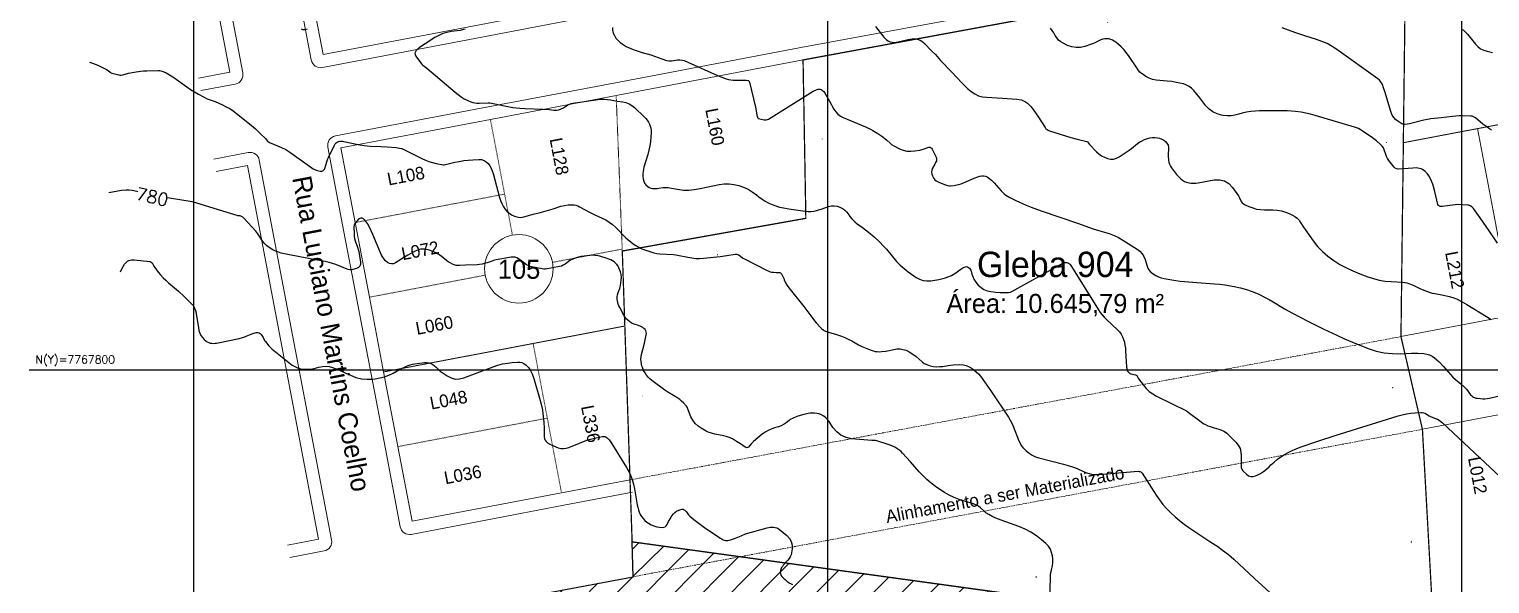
# Model space of a CAD drawing. Header units: centimetres. Extents: x 0 to 1099704, y -139216 to 99734.
# Drawn here: x 964150 to 987108, y 33587 to 42311 of the extents above; entities that cross this region are included whole.
import ezdxf

# ---------------------------------------------------------------- set-up
doc = ezdxf.new("R2010")
doc.units = ezdxf.units.CM
doc.header["$LTSCALE"] = 4
for name, pattern in [('Contínua', [0]), ('DASHED', [19.05, 12.7, -6.35]), ('TRACEJADO', [2, 1, -1])]:
    doc.linetypes.add(name, pattern=pattern)
for name, color, linetype in [('CANEVA', 252, 'Continuous'), ('CURVAS-INTERMEDIARIAS', 39, 'Continuous'), ('CURVAS-MESTRA', 34, 'Continuous'), ('LIMITE-L', 7, 'Continuous')]:
    doc.layers.add(name, color=color, linetype=linetype)
for name, color, linetype, lineweight in [('K-ALINHAMENTO', 10, 'Continuous', 9), ('P-MEIOFIO', 171, 'Continuous', 9), ('P-URB', 2, 'Continuous', 9), ('textos', 2, 'Continuous', 9)]:
    doc.layers.add(name, color=color, linetype=linetype, lineweight=lineweight)
doc.styles.add('EC_NOMES', font='GOTHIC.TTF')
doc.styles.add('L50', font='ROMANS.SHX', dxfattribs={"height": 1.25})
doc.styles.add('Padrão', font='simplex.shx')
doc.styles.add('ROMANS', font='romans.shx')
doc.dimstyles.new('COTAS_1.0-S', dxfattribs={"dimtxt": 2, "dimasz": 2, "dimexe": 1.25, "dimexo": 0.625, "dimgap": 1, "dimtad": 0, "dimzin": 0, "dimtxsty": 'ROMANS', "dimblk": 'ARCHTICK', "dimblk1": 'ARCHTICK', "dimblk2": 'ARCHTICK', "dimcen": 2.5, "dimse1": 1, "dimse2": 1, "dimsd1": 1, "dimsd2": 1, "dimclrd": 2, "dimclre": 2, "dimclrt": 2, "dimadec": 0, "dimazin": 0, "dimtfac": 1, "dimtmove": 0, "dimatfit": 3, "dimfxl": 1, "dimarcsym": 0})

# ---------------------------------------------------------------- blocks, each defined once
blk = doc.blocks.new('*D198')
at = {"layer": 'DEFPOINTS', "color": 0, "transparency": 16777216}
for p in [(985787, 43576), (976313, 41827), (976366, 41541)]:
    blk.add_point(p, dxfattribs=at)
at = {"layer": 'textos', "color": 2, "transparency": 16777216, "insert": (981103, 42416), "char_height": 2, "attachment_point": 5, "rotation": 10.4595, "style": 'ROMANS'}
blk.add_mtext('9633,20', dxfattribs=at)
blk = doc.blocks.new('_ArchTick')
at = {"color": 0, "linetype": 'ByBlock', "const_width": 0.15}
blk.add_lwpolyline([(-0.5, -0.5), (0.5, 0.5)], dxfattribs=at)
blk = doc.blocks.new('*D199')
at = {"layer": 'DEFPOINTS', "color": 0, "transparency": 16777216}
for p in [(985521, 43579), (985787, 43576), (985712, 37475)]:
    blk.add_point(p, dxfattribs=at)
at = {"layer": 'textos', "color": 2, "transparency": 16777216, "insert": (985484, 40529), "char_height": 2, "attachment_point": 5, "rotation": 89.2987, "style": 'ROMANS'}
blk.add_mtext('6101,57', dxfattribs=at)
blk = doc.blocks.new('*D200')
at = {"layer": 'DEFPOINTS', "color": 0, "transparency": 16777216}
for p in [(976313, 41827), (976591, 41832), (976358, 39336)]:
    blk.add_point(p, dxfattribs=at)
at = {"layer": 'textos', "color": 2, "transparency": 16777216, "insert": (976613, 40587), "char_height": 2, "attachment_point": 5, "rotation": 271.0142, "style": 'ROMANS'}
blk.add_mtext('2491,52', dxfattribs=at)
blk = doc.blocks.new('*D201')
at = {"layer": 'DEFPOINTS', "color": 0, "transparency": 16777216}
for p in [(976358, 39336), (973472, 38822), (973529, 38504)]:
    blk.add_point(p, dxfattribs=at)
at = {"layer": 'textos', "color": 2, "transparency": 16777216, "insert": (974971, 38761), "char_height": 2, "attachment_point": 5, "rotation": 10.1071, "style": 'ROMANS'}
blk.add_mtext('2930,88', dxfattribs=at)
blk = doc.blocks.new('*D202')
at = {"layer": 'DEFPOINTS', "color": 0, "transparency": 16777216}
for p in [(973472, 38822), (973627, 34248), (973866, 34256)]:
    blk.add_point(p, dxfattribs=at)
at = {"layer": 'textos', "color": 2, "transparency": 16777216, "insert": (973789, 36543), "char_height": 2, "attachment_point": 5, "rotation": 271.935, "style": 'ROMANS'}
blk.add_mtext('4576,74', dxfattribs=at)
blk = doc.blocks.new('*D203')
at = {"layer": 'DEFPOINTS', "color": 0, "transparency": 16777216}
for p in [(985712, 37475), (985749, 35948), (986049, 36017)]:
    blk.add_point(p, dxfattribs=at)
at = {"layer": 'textos', "color": 2, "transparency": 16777216, "insert": (985580, 36677), "char_height": 2, "attachment_point": 5, "rotation": 283.0214, "style": 'ROMANS'}
blk.add_mtext('1496,06', dxfattribs=at)
blk = doc.blocks.new('*D204')
at = {"layer": 'DEFPOINTS', "color": 0, "transparency": 16777216}
for p in [(986049, 36017), (985972, 32493), (986244, 32508)]:
    blk.add_point(p, dxfattribs=at)
at = {"layer": 'textos', "color": 2, "transparency": 16777216, "insert": (985875, 34248), "char_height": 2, "attachment_point": 5, "rotation": 273.1822, "style": 'ROMANS'}
blk.add_mtext('3514,58', dxfattribs=at)
blk = doc.blocks.new('*D205')
at = {"layer": 'DEFPOINTS', "color": 0, "transparency": 16777216}
for p in [(973670, 34563), (973627, 34248), (986244, 32508)]:
    blk.add_point(p, dxfattribs=at)
at = {"layer": 'textos', "color": 2, "transparency": 16777216, "insert": (979979, 33694), "char_height": 2, "attachment_point": 5, "rotation": 352.1506, "style": 'ROMANS'}
blk.add_mtext('12736,74', dxfattribs=at)

msp = doc.modelspace()

# ---------------------------------------------------------------- hatches: boundary and pattern name
at = {"layer": 'LIMITE-L', "transparency": 33554534}
h = msp.add_hatch(dxfattribs=at)
h.set_pattern_fill('ANSI31', color=3, scale=99.660713, style=0)
h.set_pattern_definition([(45, (-49801925.96, -774107533.55), (-223.74468236, 223.74468236), [])])
h.paths.add_polyline_path([(989036.72, 31513.53), (986244.108, 32508.181), (973626.708, 34247.639), (973645.227, 33699.494), (970446.69, 33101.794), (974390.623, 32635.086), (988431.906, 30725.641)])

# ---------------------------------------------------------------- linework, layer by layer
at = {"layer": 'CANEVA'}
for p, q in [((966736.233, 20423.217), (966736.233, 59609.687)), ((976702.304, 20423.217), (976702.304, 59609.687)), ((986668.376, 20423.217), (986668.376, 59609.687)), ((964149.83, 36954.171), (998657.355, 36954.171))]:
    msp.add_line(p, q, dxfattribs=at)
at = {"layer": 'CURVAS-INTERMEDIARIAS'}
for points, elevation in [([(968422.024, 42315.28), (968447.427, 42307.297), (968472.851, 42303.829), (968498.284, 42307.128), (968523.738, 42314.941)], 77536.035), ([(971002.389, 42313.805), (970977.524, 42304.198), (970922.252, 42292.826), (970783.385, 42273.133), (970715.396, 42259.619), (970649.411, 42240.524), (970586.445, 42213.088), (970525.483, 42180.08), (970371.975, 42081.356), (970285.5, 42021.809), (970268.229, 42007.966), (970233.178, 41975.756), (970219.514, 41955.066), (970212.528, 41933.759), (970215.538, 41911.544), (970225.215, 41888.712), (970316.405, 41766.319), (970334.882, 41745.659), (970401.774, 41695.35), (970847.277, 41320.527), (970940.021, 41246.708), (970989.304, 41214.418), (971042.353, 41188.805), (971090.17, 41169.431), (971122.052, 41158.837), (971154.422, 41151.024), (971187.519, 41147.376), (971221.105, 41146.519), (971365.842, 41152.738), (971391.295, 41151.911), (971416.599, 41149.07), (971751.19, 41081.012), (971806.402, 41072.411), (971862.013, 41066.521), (971945.748, 41061.937), (972222.814, 41054.552), (972325.275, 41047.097), (972397.24, 41039.095), (972436.776, 41038.646), (972474.996, 41043.599), (972511.262, 41056.645), (972546.233, 41075.082), (972614.66, 41119.72), (972640.781, 41132.357), (972668.088, 41141.974), (972696.382, 41148.044), (973056.247, 41201.581), (973134.54, 41211.886), (973154.124, 41212.753), (973193.32, 41210.272), (973288.486, 41197.256), (973391.535, 41180.144), (973478.31, 41168.713), (973529.755, 41156.894), (973578.359, 41139.134), (973622.708, 41112.465), (973664.217, 41079.856), (973817.007, 40933.853), (973841.334, 40907.802), (973863.499, 40880.196), (973882.414, 40850.267), (973899.147, 40818.785), (973911.525, 40785.608), (973920.505, 40751.793), (973924.391, 40717.021), (973924.87, 40681.612), (973920.684, 40613.274), (973913.977, 40543.621), (973904.081, 40474.547), (973889.411, 40406.319), (973871.551, 40338.659), (973812.074, 40141.49), (973803.922, 40107.735), (973798.311, 40073.701), (973796.517, 40039.258), (973797.274, 40004.537), (973802.148, 39951.218), (973809.463, 39919.556), (973814.785, 39904.109), (973821.87, 39889.598), (973830.282, 39876.064), (973840.676, 39863.985), (973871.382, 39837.505), (973894.673, 39822.626), (973919.189, 39811.494), (973945.549, 39805.973), (973973.126, 39804.199), (974020.803, 39807.039), (974044.592, 39809.501), (974115.282, 39821.021), (974138.831, 39822.905), (974186.1, 39819.855), (974274.978, 39805.983), (974434.993, 39779.862), (974463.506, 39777.739), (974520.741, 39780.599), (974603.32, 39791.741), (974696.114, 39807.129), (974994.299, 39867.244), (975072.204, 39877.17), (975149.78, 39879.532), (975226.867, 39870.533), (975303.626, 39853.969), (975377.823, 39827.081), (975449.031, 39794.591), (975515.764, 39753.691), (975579.517, 39707.189), (975620.049, 39673.633), (975668.902, 39637.227), (975719.789, 39604.369), (975773.755, 39576.853), (975829.765, 39552.874), (975910.948, 39524.042), (975945.81, 39513.787), (975981.209, 39505.545), (976089.042, 39487.158), (976348.04, 39448.31), (976393.217, 39444.523), (976438.134, 39444.533), (976482.692, 39450.274), (976527.011, 39459.811), (976614.782, 39486.311), (976713.147, 39519.897), (976758.383, 39530.152), (976803.271, 39533.281), (976847.629, 39525.747), (976891.65, 39511.097), (976911.014, 39501.918), (976942.965, 39483.401), (976972.315, 39461.884), (976997.758, 39435.863), (977020.601, 39406.842), (977050.001, 39363.469), (977078.364, 39327.83), (977093.642, 39310.878), (977126.66, 39279.495), (977162.667, 39251.6), (977249.82, 39189.541), (977342.036, 39118.304), (977431.392, 39043.688), (977516.393, 38964.139), (977578.76, 38900.485), (977625.133, 38850.137), (977783.065, 38659.546), (977839.622, 38600.267), (977901.173, 38546.192), (977966.062, 38495.594), (978091.146, 38406.657), (978144.873, 38377.426), (978200.703, 38357.225), (978259.702, 38350.577), (978320.824, 38352.959), (978446.407, 38374.227), (978488.214, 38384.372), (978550.173, 38402.59), (978588.602, 38415.148), (978645.359, 38438.737), (978698.04, 38470.4), (978791.631, 38535.946), (978827.22, 38557.682), (978847.541, 38568.785), (978864.812, 38574.306), (978881.834, 38576.05), (978898.497, 38572.123), (978914.912, 38564.419), (978929.283, 38551.832), (978941.491, 38537.73), (978950.451, 38521.366), (978957.247, 38503.507), (978968.778, 38459.317), (978982.173, 38419.493), (978998.926, 38381.432), (979020.731, 38346.023), (979045.906, 38312.378), (979068.399, 38286.276), (979110.785, 38247.319), (979157.107, 38215.896), (979209.339, 38195.774), (979265.508, 38183.177), (979345.386, 38174.796), (979411.72, 38169.922), (979478.234, 38169.185), (979544.727, 38171.407), (979571.835, 38176.789), (979597.239, 38187.323), (980397.365, 38629.617), (980411.995, 38635.916), (980427.004, 38640.221), (980442.551, 38641.527), (980458.477, 38640.849), (980473.565, 38636.703), (980487.348, 38630.435), (980499.178, 38620.967), (980509.702, 38609.386), (980531.598, 38577.266), (980956.94, 37895.118), (980984.307, 37855.044), (981013.756, 37816.725), (981046.325, 37781.016), (981080.977, 37747.042), (981257.307, 37582.612), (981287.684, 37548.797), (981314.193, 37512.59), (981334.913, 37472.776), (981351.775, 37430.57), (981363.874, 37386.151), (981373.731, 37341.323), (981380.219, 37295.898), (981384.464, 37250.054), (981398.536, 36994.434), (981400.639, 36977.253), (981404.197, 36960.48), (981409.957, 36944.335), (981417.173, 36928.598), (981426.979, 36915.104), (981438.45, 36903.803), (981452.433, 36895.81), (981468.08, 36890.02), (981538.759, 36873.994), (981549.253, 36869.819), (981558.322, 36864.018), (981565.259, 36855.786), (981580.706, 36824.054), (981593.742, 36803.873), (981662.687, 36712.584), (981707.594, 36661.059), (981756.508, 36614.358), (981811.421, 36574.883), (981870.34, 36540.231), (982340.081, 36306.018), (982366.74, 36288.577), (982570.506, 36134.024), (982603.674, 36111.361), (982638.056, 36091.01), (982674.263, 36074.127), (982711.706, 36059.567), (982773.406, 36039.266), (982850.204, 36018.915), (982880.142, 36008.312), (982929.375, 35986.755), (982953.742, 35972.743), (982976.215, 35955.88), (982997.443, 35937.104), (983118.242, 35816.335), (983155.186, 35768.488), (983183.061, 35717.103), (983197.322, 35660.416), (983202.515, 35600.191), (983197.801, 35473.612), (983198.618, 35435.103), (983201.807, 35412.958), (983209.581, 35391.98), (983228.227, 35363.905), (983282.114, 35309.441), (983314.962, 35287.376), (983349.445, 35274.181), (983386.369, 35274.28), (983424.908, 35283.25), (983452.145, 35295.438), (983503.988, 35322.337), (983553.271, 35352.883), (983598.716, 35388.88), (983641.6, 35428.525), (983668.618, 35456.57), (983717.482, 35503.251), (983768.637, 35547.012), (983823.242, 35586.388), (983880.138, 35622.844), (983939.625, 35655.244), (984000.229, 35685.211), (984062.507, 35711.532), (984125.891, 35735.421), (984405.2, 35830.676), (984678.181, 35920.112), (985665.589, 36228.93), (985732.003, 36246.999), (985799.025, 36261.749), (985866.954, 36271.525), (985935.481, 36277.993), (986022.744, 36282.976), (986047.4, 36281.91), (986071.199, 36277.774), (986093.732, 36269.034), (986115.398, 36257.224), (986157.654, 36229.09), (986185.22, 36214.25), (986255.431, 36187.402), (986284.891, 36174.765), (986312.995, 36159.905), (986339.057, 36141.697), (986363.753, 36121.257), (987534.467, 35023.365)], 77536.035), ([(973318.873, 42339.826), (973320.318, 42293.903), (973328.61, 42250.162), (973347.147, 42209.689), (973372.52, 42171.4), (973410.929, 42129.393), (973438.924, 42103.142), (973469.251, 42079.622), (973501.122, 42057.926), (973534.758, 42038.821), (973569.121, 42021.301), (973604.6, 42006.162), (973640.827, 41992.618), (973785.076, 41944.622), (973921.103, 41908.425), (974151.857, 41825.727), (974169.916, 41820.783), (974206.82, 41814.325), (974244.073, 41813.11), (974274.978, 41816.986), (974338.801, 41828.138), (974377.888, 41829.544), (974416.616, 41825.856), (974445.856, 41816.937), (974502.762, 41792.619), (974967.281, 41583.441), (975036.296, 41554.839), (975106.796, 41530.123), (975142.684, 41520.516), (975178.92, 41513.25), (975215.695, 41509.483), (975252.819, 41508.048), (975420.558, 41508.656), (975444.247, 41505.945), (975454.383, 41502.308), (975462.864, 41496.896), (975468.863, 41488.814), (975473.219, 41478.967), (975563.9, 41083.693), (975592.612, 40933.674), (975601.113, 40916.871), (975610.113, 40908.3), (975615.494, 40905.31), (975675.37, 40888.338), (975701.681, 40884.959), (975733.064, 40884.939), (975753.684, 40888.009), (975772.998, 40895.005), (976469.995, 41335.735), (976507.418, 41354.421), (976533.031, 41364.756), (976549.514, 41368.772), (976565.909, 41370.187), (976582.183, 41367.686), (976598.358, 41362.573), (976613.337, 41353.983), (976626.911, 41343.837), (976638.392, 41331.38), (976648.487, 41317.367), (976729.97, 41177.025), (976797.709, 41054.751), (976826.95, 41012.286), (976860.725, 40974.833), (976901.317, 40944.905), (976946.463, 40919.99), (977294.867, 40775.98), (977373.021, 40739.784), (977410.643, 40718.885), (977487.661, 40670.22), (977550.357, 40626.071), (977624.465, 40569.065), (977687.62, 40510.713), (977704.134, 40497.249), (977740.5, 40474.866), (977827.494, 40430.776), (977886.533, 40407.894), (977946.748, 40393.014), (978008.697, 40390.144), (978071.812, 40395.276), (978147.106, 40409.02), (978199.188, 40421.298), (978290.826, 40454.116), (978299.357, 40454.814), (978307.789, 40453.279), (978316.14, 40450.259), (978323.774, 40445.286), (978330.621, 40439.536), (978341.125, 40424.886), (978405.386, 40297.36), (978410.329, 40283.537), (978413, 40269.564), (978412.243, 40255.363), (978409.203, 40241.002), (978397.782, 40212.698), (978383.481, 40185.72), (978347.872, 40126.262), (978335.783, 40095.208), (978330.511, 40064.114), (978335.454, 40032.97), (978347.214, 40001.796), (978369.518, 39963.646), (978386.271, 39941.93), (978407.987, 39925.177), (978445.44, 39905.972), (978537.805, 39868.54), (978584.666, 39854.009), (978616.637, 39848.916), (978632.782, 39848.687), (978691.323, 39854.378), (978728.297, 39860.308), (978764.643, 39868.5), (978800.053, 39880.08), (978834.844, 39893.923), (979002.782, 39970.084), (979060.526, 39991.172), (979090.404, 39998.138), (979122.894, 40003.57), (979151.686, 40003.739), (979179.391, 39999.753), (979205.443, 39989.558), (979230.408, 39975.207), (979276.241, 39937.076), (979317.611, 39894.143), (979425.503, 39770.145), (979449.492, 39745.449), (979475.114, 39722.636), (979502.99, 39702.644), (979563.633, 39664.803), (979594.299, 39647.462), (979657.713, 39616.667), (979822.811, 39545.44), (979900.128, 39514.047), (980056.645, 39456.074), (980641.713, 39252.128), (980856.053, 39175.27), (980940.745, 39148.999), (981051.976, 39119.101), (981127.639, 39095.352), (981201.358, 39067.148), (981272.157, 39032.247), (981341.002, 38992.891), (981566.136, 38849.937), (981607.306, 38816.89), (981642.526, 38779.358), (981668.806, 38735.108), (981689.137, 38686.374), (981715.457, 38597.068), (981731.323, 38551.055), (981746.532, 38523.499), (981768.895, 38501.334), (981819.075, 38464.101), (981858.55, 38438.937), (981899.73, 38417.739), (981943.461, 38402.521), (981988.906, 38391.279), (982172.173, 38359.477), (982239.434, 38349.401), (982307.103, 38342.455), (982500.854, 38327.018), (982783.422, 38308.281), (982863.3, 38300.368), (982942.839, 38289.615), (983092.489, 38264.441), (983188.273, 38243.502), (983282.532, 38217.72), (983374.489, 38184.672), (983464.921, 38146.781), (983578.535, 38092.297), (983641.181, 38059.478), (983702.453, 38024.169), (983883.686, 37913.376), (984007.544, 37844.67), (984249.54, 37718.131), (984372.88, 37655.693), (984497.107, 37595.04), (984704.581, 37496.934), (984825.709, 37441.821), (984947.554, 37388.403), (985194.134, 37288.334), (985319.667, 37248.868), (985446.934, 37220.266), (985576.792, 37207.957), (985708.374, 37206.522), (985879.013, 37215.522), (985974.717, 37216.887), (986070.242, 37210.868), (986116.305, 37202.008), (986160.325, 37188.185), (986201.256, 37166.917), (986240.143, 37140.676), (986312.387, 37076.854), (986378.811, 37007.51), (986529.518, 36837.808), (986569.193, 36801.651), (986654.084, 36735.137), (986701.852, 36692.114), (986722.89, 36670.318), (986742.374, 36647.127), (986806.824, 36560.781), (986820.438, 36546.958), (986835.806, 36535.108), (986852.339, 36524.584), (986870.159, 36516.302), (986888.436, 36509.565), (986907.412, 36505.17), (986960.192, 36499.559), (986996.538, 36498.244), (987032.735, 36499.151), (987068.683, 36503.396), (987104.481, 36509.864), (987236.372, 36540.051)], 77436.374), ([(977453.796, 42351.955), (977580.923, 42186.678), (977602.629, 42163.248), (977626.508, 42142.897), (977653.655, 42127.17), (977682.976, 42114.533), (977714.159, 42107.268), (977745.453, 42103.571), (977776.926, 42105.245), (977808.508, 42110.507), (977963.501, 42150.302), (977995.88, 42156.58), (978028.41, 42160.268), (978061.138, 42160.078), (978094.016, 42157.288), (978125.479, 42149.494), (978155.088, 42138.023), (978181.927, 42121.041), (978206.912, 42100.382), (978350.623, 41955.515), (978392.909, 41911.325), (978474.312, 41820.026), (978654.458, 41635.664), (978807.288, 41469.121), (978855.225, 41420.925), (978905.414, 41375.081), (978957.098, 41330.792), (979012.35, 41294.116), (979070.582, 41265.305), (979133.288, 41248.282), (979198.975, 41239.124), (979449.831, 41227.643), (979675.143, 41211.448), (979711.26, 41206.046), (979746.351, 41197.456), (979779.897, 41184.051), (979812.426, 41167.448), (979842.454, 41146.559), (979870.309, 41123.368), (979894.915, 41096.758), (979917.349, 41067.867), (980003.197, 40940.55), (980118.434, 40763.194), (980131.809, 40746.212), (980148.203, 40732.13), (980166.889, 40721.027), (980187.051, 40712.925), (980520.416, 40608.461), (980621.831, 40580.476), (980775.149, 40543.113), (980783.799, 40537.044), (980815.332, 40498.814), (980926.404, 40383.776), (980964.633, 40349.712), (981005.484, 40319.843), (981050.262, 40296.283), (981097.671, 40276.919), (981146.086, 40268.438), (981193.315, 40268.478), (981238.77, 40281.304), (981283.049, 40302.642), (981441.311, 40409.568), (981475.185, 40434.712), (981572.853, 40514.74), (981607.296, 40538.03), (981644.18, 40557.195), (981682.709, 40573.619), (981730.157, 40590.661), (981766.852, 40600.727), (981803.886, 40606.986), (981841.438, 40607.544), (981883.146, 40603.667), (981918.088, 40594.877), (981951.354, 40582.519), (981982.12, 40564.819), (982011.201, 40543.552), (982033.694, 40517.311), (982050.357, 40488.708), (982058.29, 40456.568), (982060.393, 40422.075), (982055.061, 40348.356), (982054.573, 40315.448), (982058.928, 40249.692), (982065.197, 40217.791), (982074.515, 40187.065), (982088.418, 40158.124), (982105.36, 40130.368), (982133.913, 40090.823), (982185.985, 40025.296), (982250.516, 39958.523), (982279.128, 39935.741), (982309.635, 39916.686), (982343.001, 39903.242), (982378.261, 39893.545), (982415.056, 39888.91), (982451.84, 39886.977), (982488.615, 39889.08), (982525.38, 39893.873), (982774.482, 39940.405), (982859.144, 39940.714), (982936.889, 39924.011), (983004.26, 39881.755), (983064.714, 39822.486), (983156.491, 39690.635), (983169.039, 39668.85), (983200.522, 39601.19), (983214.345, 39582.125), (983232.293, 39566.867), (983252.993, 39554.15), (983322.656, 39522.298), (983381.416, 39499.905), (983441.322, 39482.713), (983502.932, 39473.355), (983565.678, 39469.209), (983698.187, 39469.05), (983766.844, 39464.336), (983834.154, 39453.712), (983899.452, 39434.208), (983963.404, 39408.805), (984008.341, 39387.338), (984046.003, 39365.004), (984080.217, 39338.893), (984109.278, 39307.141), (984134.891, 39271.632), (984182.16, 39195.561), (984207.065, 39158.367), (984330.545, 38984.3), (984401.712, 38895.462), (984478.68, 38812.654), (984564.349, 38738.876), (984655.807, 38671.116), (984753.495, 38611.449), (984853.494, 38556.327), (984956.962, 38508.021), (985062.732, 38464.27), (985190.866, 38416.244), (985279.952, 38387.522), (985370.205, 38364.48), (985462.212, 38349.94), (985555.385, 38341.07), (985743.494, 38331.672), (985804.327, 38321.556), (985833.717, 38312.368), (985885.929, 38292.475), (985926.91, 38274.098), (986007.386, 38233.875), (986070.531, 38205.262), (986112.927, 38188.071), (986155.98, 38173.022), (986200.02, 38161.182), (986244.728, 38151.495), (986381.532, 38126.889), (986470.888, 38108.442), (986529.02, 38091.679), (986584.72, 38068.039), (986673.907, 38023.67), (986749.749, 37983.188), (987055.149, 37793.335), (987129.296, 37743.793)], 77336.713), ([(987136.92, 40722.243), (987087.927, 40754.374), (987043.498, 40785.398), (987000.395, 40818.237), (986883.782, 40914.25), (986853.904, 40932.428), (986832.188, 40940.391), (986809.326, 40943.859), (986677.186, 40949.081), (986625.432, 40948.433), (986522.213, 40939.783), (986341.189, 40917.13), (986182.31, 40900.696), (986127.617, 40892.922), (986073.471, 40881.98), (985848.507, 40824.774), (985813.127, 40817.639), (985777.209, 40814.121), (985759.57, 40814.958), (985742.478, 40817.868), (985726.223, 40823.887), (985710.526, 40831.98), (985663.247, 40862.287), (985628.466, 40890.311), (985598.598, 40922.073), (985576.104, 40959.426), (985558.544, 41000.506), (985457.727, 41331.25), (985439.649, 41386.492), (985419.318, 41440.937), (985406.551, 41466.38), (985391.263, 41489.84), (985372.178, 41510.33), (985350.562, 41528.847), (984703.565, 41991.871), (984628.61, 42040.177), (984551.104, 42083.34), (984469.78, 42118.789), (984385.916, 42149.106), (984214.799, 42203.391), (984044.698, 42260.805), (983844.121, 42330.548)], 77137.392), ([(986659.765, 42318.519), (986694.307, 42293.026), (986725.76, 42263.815), (986755.16, 42232.123), (986882.038, 42076.313), (986920.846, 42037.157), (986963.521, 42004.229), (987011.986, 41980.649), (987064.318, 41963.298), (987151.122, 41944.203)], 77037.731), ([(965095.433, 41791.813), (965145.748, 41777.072), (965228.506, 41743.676), (965364.383, 41676.505), (965389.956, 41661.575), (965424.788, 41634.219), (965437.026, 41626.395), (965450.261, 41620.416), (965556.569, 41591.275), (965572.555, 41588.385), (965588.53, 41587.169), (965620.461, 41591.414), (965709.339, 41618.502), (965797.399, 41635.454), (965897.777, 41650.234), (965948.315, 41654.35), (965999.023, 41656.822), (966178.372, 41660.479), (966196.809, 41659.313), (966233.305, 41653.274), (966268.495, 41642.231), (966301.553, 41625.877), (966408.359, 41561.137), (966497.625, 41500.494), (966626.825, 41404.311), (966685.795, 41363.749), (966746.568, 41325.938), (966808.537, 41289.971), (966888.704, 41245.881), (966947.464, 41217.119), (967070.505, 41172.201), (967130.969, 41146.858), (967188.463, 41120.836), (967245.848, 41092.224), (967301.568, 41060.89), (967354.797, 41025.491), (967406.362, 40987.381), (967664.642, 40779.907), (967706.719, 40743.471), (967787.514, 40666.852), (967861.452, 40592.475), (967896.164, 40550.897), (967911.293, 40536.635), (967929.331, 40526.31), (968114.76, 40448.715), (968183.257, 40416.116), (968246.481, 40376.201), (968591.507, 40128.714), (968614.229, 40114.373), (968637.809, 40101.925), (968662.684, 40092.318), (968721.195, 40076.88), (968740.779, 40075.824), (968750.226, 40078.056), (968764.847, 40084.445), (968781.52, 40097.58), (968789.792, 40109.33), (968795.851, 40122.346), (968825.47, 40224.269), (968837.878, 40259.867), (968852.279, 40294.719), (968946.688, 40488.768), (968958.567, 40506.747), (968972.659, 40522.135), (968990.09, 40533.606), (969009.733, 40542.475), (969031.369, 40547.319), (969053.095, 40549.91), (969074.951, 40549.113), (969096.906, 40546.073), (969319.787, 40497.628), (969414.166, 40482.011), (969509.382, 40473.161), (969675.417, 40466.534), (969774.23, 40459.916), (969919.247, 40448.196), (969998.297, 40436.536), (970006.958, 40433.357), (970322.155, 40276.003), (970376.43, 40251.546), (970431.722, 40230.049), (970488.548, 40212.987), (970546.382, 40198.885), (970654.085, 40177.687), (970673.17, 40177.578), (970692.245, 40180.717), (970840.799, 40217.123), (970910.602, 40232.341), (970980.813, 40244.769), (971051.641, 40253.001), (971122.879, 40258.432), (971219.241, 40262.907), (971260.859, 40258.741), (971299.368, 40247.659), (971333.203, 40226.202), (971363.938, 40197.839), (971389.322, 40161.951), (971411.417, 40124.409), (971428.598, 40084.365), (971442.491, 40042.667), (971543.049, 39661.624), (971558.207, 39614.524), (971576.535, 39568.9), (971599.596, 39525.478), (971625.837, 39483.53), (971657.868, 39446.068), (971692.629, 39414.665), (971732.793, 39390.537), (971776.544, 39371.253), (971815.83, 39358.357), (971842.898, 39352.207), (971870.005, 39349.417), (971897.163, 39351.659), (971924.36, 39357.25), (972089.648, 39404.36), (972144.73, 39414.725), (972166.446, 39420.266), (972383.707, 39484.407), (972507.425, 39525.238), (972564.362, 39539.899), (972622.065, 39548.908), (972651.206, 39550.094), (972713.534, 39547.662), (972743.093, 39543.018), (972771.207, 39532.763), (972798.315, 39519.139), (972956.516, 39431.219), (973038.298, 39392.55), (973155.639, 39340.956), (973213.332, 39311.586), (973268.305, 39278.239), (973319.172, 39238.923), (973367.308, 39195.621), (973529.795, 39030.881), (973566.201, 38996.379), (973604.162, 38963.85), (973644.464, 38934.27), (973686.332, 38906.654), (973732.694, 38880.812), (973778.428, 38858.329), (973825.737, 38839.373), (973874.093, 38822.78), (973970.166, 38793.828), (974015.222, 38782.955), (974061.216, 38777.185), (974274.978, 38764.767), (974314.643, 38762.216), (974342.279, 38758.21), (974504.227, 38722.711), (974564.871, 38712.525), (974625.744, 38706.157), (974686.935, 38705.489), (974748.356, 38708.619), (975011.311, 38734.989), (975116.423, 38748.991), (975244.657, 38770.079), (975272.661, 38770.139), (975286.066, 38766.541), (975299.171, 38761.14), (975324.026, 38746.081), (975368.714, 38711.937), (975392.912, 38697.636), (975748.651, 38514.539), (975773.147, 38503.866), (975798.232, 38495.365), (975824.204, 38490.122), (975850.753, 38487.053), (975890.448, 38485.269), (975933.382, 38485.887), (975946.248, 38484.193), (975957.659, 38480.017), (975966.878, 38472.114), (975974.651, 38461.729), (976016.35, 38376.888), (976018.592, 38366.204), (976039.82, 38321.467), (976062.771, 38280.785), (976089.869, 38242.735), (976324.431, 37946.912), (976464.833, 37759.47), (976494.831, 37721.649), (976526.244, 37684.983), (976592.937, 37612.401), (976609.749, 37596.853), (976627.738, 37583.12), (976647.511, 37572.088), (976668.459, 37562.859), (976712.42, 37547.86), (976838.75, 37509.77), (976901.097, 37488.901), (976962.259, 37465.232), (977021.607, 37437.356), (977079.769, 37406.681), (977187.283, 37346.576), (977237.622, 37321.212), (977341.249, 37276.733), (977383.645, 37260.429), (977415.546, 37250.273), (977447.876, 37242.669), (977480.884, 37238.902), (977514.33, 37237.686), (977548.015, 37239.41), (977614.848, 37247.303), (977766.172, 37278.956), (977787.35, 37282.494), (977808.757, 37284.028), (977840.848, 37282.254), (977882.367, 37274.86), (977932.715, 37260.658), (977979.686, 37237.616), (978055.009, 37189.839), (978089.601, 37164.286), (978185.226, 37078.229), (978219.459, 37054.061), (978257.151, 37035.724), (978311.097, 37017.496), (978360.061, 37007.609), (978409.233, 37002.019), (978458.715, 37002.856), (978508.396, 37007.988), (978592.001, 37022.2), (978670.733, 37032.555), (978777.32, 37037.438), (978828.795, 37033.661), (978853.919, 37028.08), (978878.735, 37020.655), (978926.123, 36999.617), (978969.984, 36971.981), (979002.643, 36947.943), (979038.321, 36918.792), (979071.797, 36887.518), (979101.985, 36853.046), (979129.959, 36816.45), (979273.351, 36607.143), (979542.385, 36209.218), (979571.257, 36162.546), (979595.036, 36113.095), (979615.078, 36065.058), (979707.065, 35836.357), (979724.236, 35799.722), (979744.318, 35765.04), (979768.765, 35733.278), (979796.122, 35703.459), (979822.213, 35678.544), (979867.14, 35641.869), (979914.927, 35610.336), (979966.98, 35586.527), (980021.893, 35567.851), (980407.779, 35469.326), (980479.874, 35449.145), (980550.952, 35425.675), (980620.914, 35399.026), (980733.112, 35349.365), (980789.749, 35328.516), (980847.432, 35313.656), (980906.721, 35307.796), (980967.065, 35307.926), (981579.919, 35356.819), (981597.748, 35356.202), (981614.979, 35351.557), (981622.873, 35347.521), (981630.078, 35342.648), (981641.718, 35329.532), (981863.812, 34983.53), (981915.736, 34908.516), (981970.918, 34836.172), (982030.993, 34767.825), (982094.328, 34702.158), (982161.678, 34640.438), (982231.102, 34581.26), (982303.595, 34525.918), (982378.151, 34473.118), (982706.165, 34253.884), (982830.77, 34173.358), (982907.938, 34118.794), (982999.915, 34048.862), (983087.158, 33973.13), (983412.041, 33672.613), (983764.103, 33346.942)], 77635.696), ([(965584.093, 38495.582), (965607.815, 38542.295), (965648.984, 38614.908), (965661.811, 38632.946), (965676.57, 38648.782), (965694.22, 38661.32), (965713.784, 38671.674), (965735.171, 38678.511), (965756.867, 38683.185), (965779.012, 38684.63), (965801.455, 38683.913), (966044.528, 38657.233), (966052.79, 38654.712), (966067.918, 38646.191), (966080.386, 38634.003), (966107.015, 38583.953), (966123.18, 38560.473), (966178.013, 38490.391), (966215.605, 38445.375), (966254.981, 38402.072), (966297.018, 38361.361), (966340.839, 38322.364), (966495.921, 38191.379), (966586.911, 38109.05), (966661.338, 38035.6), (966706.076, 37987.085), (966729.924, 37957.017), (966749.488, 37924), (966763.899, 37888.55), (966768.732, 37870.083), (966793.229, 37708.892), (966808.497, 37619.646), (966817.676, 37571.639), (966830.133, 37531.337), (966847.404, 37493.894), (966871.901, 37460.717), (966901.221, 37430.4), (966928.239, 37407.697), (966948.979, 37393.376), (966970.874, 37381.885), (966994.524, 37374.65), (967019.329, 37370.245), (967045.012, 37369.278), (967070.605, 37369.816), (967096.048, 37372.587), (967121.392, 37376.862), (967452.564, 37447.771), (967489.309, 37456.86), (967525.566, 37467.464), (967561.075, 37480.32), (967666.157, 37523.463), (967716.854, 37538.383), (967740.454, 37539.369), (967762.001, 37535.223), (967780.458, 37523.364), (967796.852, 37506.362), (967825.395, 37460.488), (967849.782, 37416.547), (967864.263, 37396.047), (967917.641, 37329.912), (967942.496, 37303.143), (967969.235, 37278.258), (967997.23, 37254.619), (968285.608, 37028.638), (968325.502, 37002.896), (968367.39, 36982.385), (968412.287, 36969.748), (968470.758, 36961.606), (968524.684, 36961.148), (968578.112, 36964.676), (968630.823, 36974.173), (968703.386, 36994.145), (968757.611, 37005.726), (968811.727, 37010.251), (968865.703, 37004.201), (968919.58, 36991.106), (969025.768, 36950.095), (969129.176, 36902.487), (969199.407, 36867.437), (969284.348, 36834.14), (969371.063, 36811.238), (969460.459, 36803.913), (969551.638, 36806.983), (969585.882, 36811.208), (969660.049, 36824.662), (969732.502, 36843.468), (969802.394, 36870.277), (969870.562, 36902.448), (969971.867, 36957.171), (970070.731, 37007.46), (970104.486, 37021.911), (970138.939, 37034.059), (970174.408, 37042.75), (970210.575, 37049.138), (970362.597, 37068.273), (970396.97, 37068.761), (970430.207, 37064.526), (970461.74, 37053.184), (970492.126, 37037.109), (970522.513, 37016.439), (970549.102, 36995.052), (970583.007, 36956.643), (970607.713, 36933.253), (970717.818, 36857.082), (970781.671, 36826.347), (970847.068, 36808.687), (970914.787, 36810.64), (970984.042, 36825.659), (971443.258, 37000.663), (971516.469, 37024.98), (971590.637, 37044.982), (971666.259, 37058.486), (971742.858, 37067.675), (971825.517, 37073.974), (971860.119, 37072.429), (971893.067, 37065.851), (971923.553, 37051.719), (971960.258, 37025.847), (971982.343, 37004.62), (972002.604, 36981.937), (972020.094, 36957.052), (972035.741, 36930.711), (972049.126, 36902.906), (972061.404, 36874.652), (972081.525, 36816.381), (972182.282, 36471.285), (972208.224, 36369.582), (972218.07, 36318.057), (972225.126, 36266.074), (972237.963, 36128.353), (972241.959, 36033.047), (972244.65, 35897.449), (972249.633, 35869.783), (972259.33, 35844.848), (972276.113, 35824.019), (972297.62, 35805.911), (972334.514, 35783.716), (972357.486, 35771.627), (972381.474, 35761.572), (972465.149, 35728.703), (972506.917, 35717.86), (972548.605, 35713.555), (972590.144, 35719.046), (972631.593, 35731.075), (972798.345, 35801.964), (972863.254, 35827.258), (972929, 35849.881), (972995.992, 35868.478), (973063.821, 35884.403), (973156.934, 35903.309), (973178.042, 35904.605), (973198.254, 35902.362), (973217.139, 35894.798), (973235.128, 35883.686), (973251.482, 35868.697), (973266.74, 35852.761), (973292.871, 35817.073), (973539.492, 35414.264), (973578.419, 35345.628), (973601.261, 35298.388), (973626.914, 35227.719), (973647.773, 35155.455), (973663.31, 35081.866), (973707.031, 34829.973), (973715.513, 34790.806), (973726.087, 34752.317), (973739.8, 34714.825), (973755.606, 34678.01), (973775.448, 34643.777), (973798.37, 34612.175), (973825.927, 34584.519), (973856.562, 34559.474), (973884.766, 34539.911), (973925.468, 34516.311), (973967.824, 34497.385), (974012.661, 34485.476), (974059.153, 34478.241), (974103.312, 34475.002), (974126.155, 34477.872), (974146.196, 34485.336), (974162.052, 34499.688), (974175.128, 34518.633), (974197.143, 34565.175), (974222.467, 34610.002), (974250.551, 34655.786), (974274.978, 34686.92), (974297.312, 34709.254), (974326.712, 34728.618), (974359.111, 34744.295), (974392.717, 34756.463), (974410.068, 34759.513), (974426.681, 34758.935), (974442.169, 34752.915), (974456.918, 34743.268), (974474.588, 34725.967), (974491.73, 34705.018), (974515.3, 34671.911), (974534.484, 34652.836), (974595.517, 34600.993), (974679.122, 34533.781), (974766.235, 34471.175), (975005.282, 34308.967), (975039.525, 34288.885), (975057.574, 34280.723), (975076.101, 34273.488), (975095.016, 34268.923), (975113.982, 34266.77), (975133.017, 34268.216), (975152.092, 34272.062), (975174.067, 34278.74), (975233.495, 34299.08), (975338.746, 34344.466), (975410.233, 34371.165), (975748.78, 34469.779), (975799.089, 34479.377), (975824.602, 34480.413), (975850.305, 34479.576), (975875.23, 34475.041), (975899.029, 34467.756), (975921.144, 34456.325), (975942.132, 34442.123), (976060.41, 34345.333), (976100.184, 34300.246), (976128.847, 34250.875), (976140.856, 34195.055), (976141.773, 34134.949), (976132.654, 34073.419), (976124.79, 34041.487), (976113.329, 34011.32), (976096.457, 33983.814), (976075.996, 33958.071), (976000.922, 33878.313), (975988.076, 33862.018), (975976.894, 33844.807), (975968.203, 33826.21), (975957.978, 33795.395), (975955.188, 33770.63), (975957.221, 33747.08), (975966.489, 33725.324), (975980.581, 33704.784), (976007.559, 33676.679), (976030.013, 33653.279), (976065.632, 33622.045), (976103.891, 33595.396), (976146.128, 33575.623)], 77835.017)]:
    msp.add_lwpolyline(points, dxfattribs=dict(at, elevation=elevation))
at = {"layer": 'CURVAS-MESTRA'}
for points, elevation in [([(987230.053, 38943.29), (987097.146, 39138.983), (986955.847, 39341.374), (986850.904, 39489.64), (986833.523, 39509.96), (986823.478, 39518.721), (986801.134, 39533.241), (986789.075, 39538.354), (986776.358, 39541.453), (986763.193, 39543.207), (986602.918, 39551.27), (986564.818, 39549.137), (986361.381, 39522.308), (986339.964, 39522.109), (986329.489, 39524.092), (986319.135, 39527.112), (986310.215, 39532.115), (986302.73, 39538.404), (986293.591, 39556.103), (986245.475, 39760.308), (986224.158, 39835.393), (986210.833, 39872.048), (986175.314, 39955.952), (986151.306, 40002.494), (986128.264, 40034.096), (986091.908, 40071.887), (986072.255, 40088.66), (986051.157, 40102.822), (986027.896, 40113.057), (986003.2, 40120.661), (985977.268, 40124.987), (985951.247, 40127.777), (985898.805, 40127.219), (985674.22, 40109.001), (985662.789, 40109.679), (985640.365, 40114.751), (985620.264, 40125.046), (985604.049, 40140.763), (985522.855, 40247.091), (985502.674, 40277.278), (985485.204, 40308.751), (985471.809, 40342.167), (985449.704, 40410.933), (985434.755, 40442.974), (985414.524, 40471.955), (985390.755, 40498.904), (985326.474, 40555.74), (985262.791, 40603.378), (985099.965, 40714.799), (985071.392, 40732.269), (985041.953, 40747.906), (985011.207, 40760.762), (984979.585, 40771.775), (984362.296, 40955.34), (984290.411, 40974.644), (984218.008, 40991.377), (984144.817, 41004.233), (984051.983, 41016.651), (983922.673, 41027.036), (983857.864, 41028.919), (983486.179, 41025.381), (983418.26, 41023.259), (983350.501, 41018.295), (983283.579, 41008.2), (983218.181, 40990.749), (983162.949, 40972.671), (983102.675, 40957.732), (983041.951, 40948.722), (982980.57, 40948.613), (982918.741, 40954.433), (982892.102, 40958.928), (982821.233, 40979.408), (982755.875, 41009.107), (982698.77, 41052.619), (982647.175, 41105.329), (982549.677, 41230.473), (982455.02, 41347.654), (982420.348, 41382.097), (982382.397, 41411.337), (982339.563, 41432.764), (982293.46, 41448.989), (982180.484, 41474.482), (982109.705, 41486.651), (982038.328, 41494.524), (981921.994, 41501.281), (981864.36, 41508.118), (981808.471, 41520.635), (981755.212, 41541.684), (981703.697, 41568.413), (981658.152, 41596.796), (981632.35, 41615.413), (981608.521, 41636.032), (981587.672, 41659.662), (981568.807, 41685.285), (981427.528, 41898.808), (981392.945, 41945.987), (981355.941, 41990.994), (981315.3, 42032.742), (981272.226, 42072.317), (981232.492, 42105.863), (981206.301, 42124.559), (981178.685, 42140.166), (981148.916, 42151.149), (981117.732, 42159.052), (981085.851, 42161.364), (981054.527, 42159.819), (981024.031, 42152.484), (980994.083, 42141.302), (980878.078, 42088.323), (980833.131, 42070.852), (980741.503, 42038.801), (980673.196, 42024.42), (980605.546, 42020.633), (980538.863, 42032.702), (980472.838, 42055.355), (980402.597, 42089.309), (980364.277, 42112.769), (980329.974, 42140.326), (980301.68, 42174.021), (980277.383, 42211.822), (980255.049, 42252.085), (980230.961, 42291.192), (980204.252, 42328.555)], 77237.053), ([(980189.582, 33207.786), (980202.139, 33674.377), (980202.608, 33691.957), (980205.02, 33728.792), (980209.295, 33765.328), (980216.361, 33801.435), (980233.423, 33873.041), (980238.705, 33909.068), (980239.691, 33945.474), (980237.828, 33982.12), (980233.064, 34025.083), (980220.497, 34080.226), (980200.664, 34131.571), (980169.929, 34177.245), (980131.938, 34219.133), (980062.455, 34280.115), (979980.564, 34344.117), (979894.706, 34401.402), (979802.928, 34448.601), (979707.194, 34489.074), (979368.497, 34610.042), (979298.406, 34639.511), (979231.972, 34676.506), (979186.786, 34706.065), (979152.852, 34734.339), (979105.054, 34780.472), (979069.077, 34806.224), (979039.228, 34823.395), (979015.778, 34834.956), (978991.461, 34844.573), (978851.298, 34886.261), (978769.676, 34913.349), (978689.808, 34944.473), (978612.571, 34981.657), (978536.57, 35023.195), (978464.116, 35069.587), (978393.786, 35118.82), (978326.644, 35172.318), (978261.626, 35228.656), (978195.77, 35289.389), (978137.03, 35347.71), (978002.368, 35505.125), (977875.381, 35644.61), (977848.223, 35671.1), (977819.371, 35695.307), (977787.948, 35716.076), (977754.821, 35734.563), (977684.959, 35765.578), (977649.24, 35779.152), (977474.515, 35836.397), (977451.374, 35839.885), (977392.235, 35841.998), (977076.929, 35869.753), (976988.988, 35890.333), (976909.319, 35924.567), (976842.048, 35979.29), (976783.049, 36047.678), (976724.05, 36139.784), (976699.524, 36171.506), (976672.007, 36199.75), (976639.996, 36222.771), (976592.727, 36247.806), (976560.985, 36259.387), (976528.665, 36267.878), (976495.468, 36271.755), (976461.683, 36272.552), (976427.629, 36269.791), (976393.824, 36265.516), (976327.171, 36250.955), (976229.404, 36223.11), (976204.419, 36214.629), (976155.635, 36194.438), (976109.203, 36169.772), (976093.028, 36158.151), (976046.616, 36119.802), (976014.237, 36095.993), (975971.482, 36071.177), (975929.515, 36056.089), (975865.752, 36039.196), (975813.769, 36021.706), (975763.949, 36000), (975717.377, 35971.995), (975672.979, 35939.795), (975537.181, 35826.072), (975500.177, 35789.337), (975453.685, 35736.666), (975440.779, 35729.78), (975425.77, 35728.076), (975418.415, 35729.102), (975404.742, 35735.281), (975328.272, 35787.862), (975266.552, 35828.095), (975202.909, 35865.209), (975168.506, 35882.211), (975136.405, 35895.406), (975103.178, 35905.442), (975069.194, 35913.355), (974927.536, 35940.363), (974891.868, 35949.223), (974856.986, 35960.225), (974823.301, 35974.457), (974790.403, 35990.831), (974714.023, 36033.466), (974662.818, 36069.244), (974617.631, 36110.434), (974581.474, 36159.746), (974551.327, 36214.46), (974505.304, 36322.851), (974490.215, 36363.343), (974479.412, 36381.551), (974433.11, 36431.66), (974404.836, 36459.097), (974375.147, 36484.74), (974343.325, 36507.691), (974274.978, 36549.23), (974186.997, 36603.535), (974140.944, 36634.968), (973937.048, 36785.565), (973905.934, 36811.776), (973877.202, 36840.12), (973852.058, 36871.692), (973829.285, 36905.397), (973808.087, 36944.843), (973793.148, 36978.359), (973781.568, 37013.181), (973772.239, 37048.879), (973767.246, 37085.175), (973765.582, 37121.402), (973768.931, 37157.509), (973775.608, 37193.537), (973821.332, 37374.281), (973849.775, 37502.674), (973851.48, 37525.696), (973849.347, 37547.81), (973841.454, 37568.59), (973829.714, 37588.462), (973813.28, 37605.614), (973795.251, 37620.383), (973774.801, 37631.585), (973752.756, 37640.415), (973708.736, 37653.401), (973676.127, 37664.732), (973644.444, 37678.027), (973614.168, 37694.262), (973584.817, 37712.46), (973558.088, 37733.847), (973533.781, 37757.397), (973513.102, 37784.196), (973494.834, 37813.157), (973431.071, 37932.66), (973418.713, 37959.04), (973408.259, 37986.048), (973400.664, 38013.993), (973391.595, 38065.867), (973390.369, 38100.399), (973396.608, 38134.393), (973407.611, 38167.76), (973433.901, 38234.393), (973440.987, 38257.016), (973446.09, 38280.177), (973457.033, 38364.909), (973458.517, 38408.291), (973455.408, 38450.956), (973445.412, 38492.554), (973430.842, 38533.435), (973420.198, 38556.945), (973405.309, 38583.883), (973387.938, 38608.768), (973366.84, 38630.594), (973343.26, 38650.367), (973289.941, 38682.208), (973261.538, 38694.586), (973232.268, 38705.21), (973121.106, 38738.706), (973094.935, 38744.736), (973041.726, 38752.34), (972988.029, 38754.104), (972961.24, 38752.549), (972824.606, 38734.61), (972763.324, 38721.794), (972704.395, 38700.646), (972649.272, 38671.186), (972572.314, 38613.243), (972545.257, 38597.228), (972515.976, 38585.777), (972485.211, 38577.375), (972263.257, 38536.833), (972237.793, 38537.003), (972212.519, 38540.371), (972046.853, 38572.811), (972018.301, 38580.774), (971991.083, 38591.467), (971965.849, 38606.257), (971895.16, 38661.728), (971842.419, 38699.41), (971814.684, 38713.711), (971785.962, 38723.468), (971755.774, 38726.438), (971724.6, 38724.873), (971490.388, 38684.839), (971463.549, 38676.946), (971411.158, 38656.396), (971347.524, 38634.65), (971308.686, 38623.369), (971269.42, 38614.399), (971229.516, 38608.918), (971189.193, 38605.759), (971006.814, 38599.45), (970916.272, 38592.942), (970887.112, 38592.952), (970858.529, 38596.022), (970830.823, 38603.666), (970803.696, 38614.359), (970764.758, 38635.198), (970735.687, 38653.357), (970708.3, 38673.967), (970627.695, 38742.732), (970589.814, 38769.332), (970549.132, 38791.417), (970506.587, 38810.492), (970452.98, 38830.892), (970423.44, 38840.181), (970393.492, 38847.097), (970362.946, 38850.456), (970331.991, 38851.442), (970301.316, 38848.393), (970271.398, 38842.563), (970242.596, 38832.557), (970214.561, 38819.76), (970100.25, 38756.446), (970047.64, 38725.631), (969907.646, 38635.906), (969875.535, 38622.791), (969843.694, 38617.758), (969812.251, 38624.864), (969781.077, 38640.062), (969752.604, 38665.515), (969727.18, 38693.36), (969706.341, 38724.774), (969688.572, 38758.578), (969550.163, 39079.994), (969501.579, 39186.003), (969465.79, 39257.251), (969452.755, 39278.17), (969438.015, 39297.613), (969420.734, 39314.835), (969401.758, 39330.571), (969382.245, 39338.395), (969363.379, 39340.527), (969345.5, 39334.139), (969328.279, 39322.06), (969272.708, 39258.387), (969263.928, 39245.7), (969258.187, 39231.379), (969255.108, 39216.071), (969254.181, 39200.484), (969255.307, 39089.901), (969257.978, 39053.913), (969263.599, 39018.593), (969273.664, 38984.27), (969312.662, 38882.905), (969321.97, 38847.904), (969329.435, 38812.345), (969357.429, 38646.081), (969355.217, 38613.293), (969345.55, 38585.089), (969324.721, 38563.762), (969296.447, 38547.009), (969237.069, 38529.518), (969222.299, 38526.977), (969192.232, 38526.349), (969162.393, 38530.884), (969147.903, 38534.99), (969057.241, 38571.087), (968970.726, 38608.858), (968864.786, 38640.68), (968804.312, 38654.523), (968649.42, 38685.427), (968241.857, 38760.093), (968112.298, 38789.284), (968066.574, 38802.868), (968022.175, 38819.511), (967979.789, 38840.739), (967938.739, 38865.036), (967887.234, 38901.721), (967863.425, 38923.019), (967842.387, 38947.067), (967823.212, 38972.949), (967744.71, 39093.498), (967712.818, 39134.977), (967530.768, 39334.697), (967508.145, 39354.221), (967495.269, 39361.675), (967463.866, 39374.661), (967452.883, 39377.402), (967430.17, 39377.471), (967418.979, 39379.604), (967258.834, 39427.282), (966769.001, 39579.095), (966712.484, 39594.194), (966193.77, 39680.58), (966107.543, 39697.94), (965767.581, 39773.912), (965719.913, 39780.858), (965671.737, 39781.187), (965599.483, 39773.453), (965399.89, 39738.111)], 77735.356)]:
    msp.add_lwpolyline(points, dxfattribs=dict(at, elevation=elevation))
at = {"layer": 'K-ALINHAMENTO'}
for points in [[(973036.113, 48812.165), (971175.956, 48458.101), (970001.12, 48234.482), (967651.448, 47787.243), (967875.067, 46612.407), (968098.687, 45437.572), (968322.306, 44262.736), (968545.925, 43087.9), (968769.545, 41913.064), (971119.216, 42360.302), (972294.052, 42583.922), (973287.768, 42773.066)], [(966811.485, 41540.365), (967301, 41633.539), (966182.903, 47507.719), (965693.388, 47414.545)], [(985711.925, 37474.934), (987474.179, 37810.363), (988649.015, 38033.983), (989823.851, 38257.602), (990998.687, 38481.221), (993935.777, 39040.27), (993712.157, 40215.106), (993488.538, 41389.941), (993264.919, 42564.777), (993041.299, 43739.613), (992817.68, 44914.449), (989880.59, 44355.401), (988705.754, 44131.782), (987530.918, 43908.162), (985786.606, 43576.045)], [(976313.471, 41827.232), (973376.381, 41268.183), (971398.741, 40891.757), (969049.069, 40444.519), (969272.688, 39269.683), (969496.307, 38094.847), (969719.927, 36920.011), (969943.546, 35745.175), (970167.165, 34570.339), (972516.837, 35017.578), (973593.77, 35222.562)], [(968209.106, 34197.64), (968698.621, 34290.815), (967580.524, 40164.995), (967091.009, 40071.82)], [(989036.72, 31513.53), (990915.79, 33900.193), (993734.395, 37480.189), (991042.063, 36967.728), (989867.227, 36744.108), (988692.391, 36520.489), (987517.555, 36296.87), (986049.01, 36017.345)]]:
    msp.add_lwpolyline(points, dxfattribs=at)
at = {"layer": 'K-ALINHAMENTO', "linetype": 'DASHED', "ltscale": 0.5}
for points in [[(985711.927, 37475.124), (973593.77, 35222.562)], [(986049.01, 36017.345), (973645.227, 33699.494)]]:
    msp.add_lwpolyline(points, dxfattribs=at)
at = {"layer": 'LIMITE-L', "const_width": 19.932}
msp.add_lwpolyline([(973472.171, 38821.765), (976357.57, 39336.104), (976313.471, 41827.232), (985786.606, 43576.045), (985711.925, 37474.934), (986049.01, 36017.345), (986244.108, 32508.181), (973626.708, 34247.639)], close=True, dxfattribs=at)
at = {"layer": 'LIMITE-L', "color": 3}
msp.add_lwpolyline([(986244.108, 32508.181), (989036.72, 31513.53), (988431.906, 30725.641), (974390.623, 32635.086), (970446.69, 33101.794), (973645.227, 33699.494), (973626.708, 34247.639)], close=True, dxfattribs=at)
at = {"layer": 'P-MEIOFIO'}
for points in [[(972998.843, 49007.971), (971138.686, 48653.907), (969963.85, 48430.288), (967565.226, 47973.732, 0.414213562), (967446.324, 47798.925), (967679.261, 46575.138), (967902.881, 45400.302), (968126.5, 44225.466), (968350.119, 43050.63), (968583.056, 41826.842, 0.414213562), (968757.863, 41707.94), (971156.486, 42164.496), (972331.322, 42388.116), (973325.038, 42577.26), (985475.892, 44855.848), (992624.003, 46196.297, 0.415010138), (992743.304, 46371.179), (991606.547, 52343.395, 0.414213562), (991431.741, 52462.297), (986400.089, 51504.568)], [(966848.755, 41344.559), (967387.221, 41447.051, 0.414213562), (967506.123, 41621.858), (966369.391, 47593.941, 0.414213562), (966194.585, 47712.843), (965656.118, 47610.351)], [(994168.852, 38881.733), (993907.963, 40252.375), (993684.344, 41427.211), (993460.725, 42602.047), (993237.105, 43776.883), (993004.168, 45000.671, 0.414213562), (992829.361, 45119.573), (989843.32, 44551.207), (988668.484, 44327.588), (987493.643, 44103.967), (985749.325, 43771.849), (976276.201, 42023.038), (973339.111, 41463.989), (971361.471, 41087.563), (968962.847, 40631.007, 0.414213562), (968843.945, 40456.2), (969076.882, 39232.413), (969300.501, 38057.577), (969524.121, 36882.741), (969747.74, 35707.905), (969980.677, 34484.118, 0.414213562), (970155.484, 34365.216), (972554.107, 34821.772), (973631.04, 35026.756)], [(968246.375, 34001.834), (968784.842, 34104.326, 0.414213562), (968903.744, 34279.133), (967767.012, 40251.216, 0.414213562), (967592.205, 40370.118), (967053.739, 40267.626)]]:
    msp.add_lwpolyline(points, format="xyb", dxfattribs=at)
at = {"layer": 'P-URB', "linetype": 'TRACEJADO', "ltscale": 2, "transparency": 33554559}
msp.add_line((973472.171, 38821.765), (973376.381, 41268.183), dxfattribs=at)
at = {"layer": 'P-URB', "linetype": 'TRACEJADO', "ltscale": 2, "transparency": 33554687}
for points in [[(971745.312, 39070.966), (971398.741, 40891.757)], [(988735.922, 41094.024), (985740.295, 40523.834)], [(987474.179, 37810.363), (986915.13, 40747.453)], [(969272.688, 39269.683), (971622.36, 39716.921)], [(972374.859, 38642.753), (973471.169, 38851.426)], [(969496.307, 38094.847), (971317.099, 38441.418)], [(969719.927, 36920.011), (973498.982, 37639.32)], [(972069.599, 37367.25), (972516.837, 35017.578)], [(969943.546, 35745.175), (972293.218, 36192.414)]]:
    msp.add_lwpolyline(points, dxfattribs=at)
at = {"layer": 'textos', "color": 5, "transparency": 33554687}
msp.add_circle((971845.979, 38542.086), 538.375, dxfattribs=at)

# ---------------------------------------------------------------- texts
at = {"layer": 'CANEVA', "color": 2, "style": 'L50'}
msp.add_text('N(Y)=7767800', height=124.57589, dxfattribs=at).set_placement((964249.49, 37053.831))
at = {"layer": 'textos', "color": 3, "transparency": 33554687, "style": 'EC_NOMES'}
for s, rotation, p in [('L160', 280.7768183, (974776.234, 41048.322)), ('L128', 280.7768183, (972329.36, 40582.582)), ('L108', 10.7768183, (969798.295, 39851.342)), ('L072', 10.7768183, (970021.915, 38676.506)), ('L212', 280.7768183, (986404.492, 38797.567)), ('L060', 10.7768183, (970245.534, 37501.67)), ('L048', 10.7768183, (970469.153, 36326.834)), ('L336', 280.7768183, (972822.972, 36375.863)), ('L036', 10.7768183, (970692.773, 35151.999)), ('L012', 280.7768183, (986764.201, 35565.475))]:
    msp.add_text(s, height=199.3214, rotation=rotation, dxfattribs=at).set_placement(p)
at = {"layer": 'textos', "style": 'EC_NOMES'}
for s, height, rotation, p in [('Rua Luciano Martins Coelho', 298.98214, 280.7768182, (968282.023, 39972.647)), ('Alinhamento a ser Materializado', 199.32143, 10.5845887, (977633.554, 34543.045))]:
    msp.add_text(s, height=height, rotation=rotation, dxfattribs=at).set_placement(p)
at = {"layer": 'textos', "color": 4, "transparency": 33554687, "style": 'EC_NOMES'}
msp.add_text('105', height=298.9821, dxfattribs=at).set_placement((971516.062, 38385.13))
at = {"layer": 'textos', "insert": (980277.391, 38301.427), "char_height": 298.98214, "width": 5658.04341, "attachment_point": 5, "style": 'EC_NOMES'}
msp.add_mtext('\\C6;{\\H1.3333333333x;Gleba 904}\\P\\C4;Área: 10.645,79 m²', dxfattribs=at)

# ---------------------------------------------------------------- dimensions: what is measured, and where the dimension line sits
at = {"layer": 'textos'}
for p1, p2, distance, picture, middle in [((985786.606, 43576.045), (976313.471, 41827.232), 290.872, '*D198', (981102.843, 42415.6)), ((985711.925, 37474.934), (985786.606, 43576.045), 265.338, '*D199', (985483.947, 40528.737)), ((976357.57, 39336.104), (976313.471, 41827.232), -277.272, '*D200', (976612.749, 40586.575)), ((976357.57, 39336.104), (973472.171, 38821.765), 322.579, '*D201', (974971.48, 38761.362)), ((973472.171, 38821.765), (973626.708, 34247.639), 239.346, '*D202', (973788.649, 36542.784)), ((985711.925, 37474.934), (986049.01, 36017.345), -308.25, '*D203', (985580.144, 36676.686)), ((986049.01, 36017.345), (986244.108, 32508.181), -272.352, '*D204', (985874.626, 34247.644)), ((986244.108, 32508.181), (973626.708, 34247.639), -318.806, '*D205', (979978.947, 33693.729))]:
    dim = msp.add_aligned_dim(p1=p1, p2=p2, distance=distance, dimstyle='COTAS_1.0-S', dxfattribs=at)
    dim.commit()
    dim.dimension.update_dxf_attribs({"geometry": picture, "text_midpoint": middle})

# ---------------------------------------------------------------- next in the draw order: texts
at = {"layer": 'CURVAS-MESTRA', "linetype": 'Contínua', "insert": (966104.504, 39771.144, 76601.578), "char_height": 199.3214, "width": 392.4973, "attachment_point": 2, "rotation": 347.4030963, "style": 'Padrão', "bg_fill": 3, "box_fill_scale": 1.2, "bg_fill_color": 256, "bg_fill_true_color": 13158600, "bg_fill_transparency": 0}
msp.add_mtext('780', dxfattribs=at)

doc.saveas('drawing.dxf')
